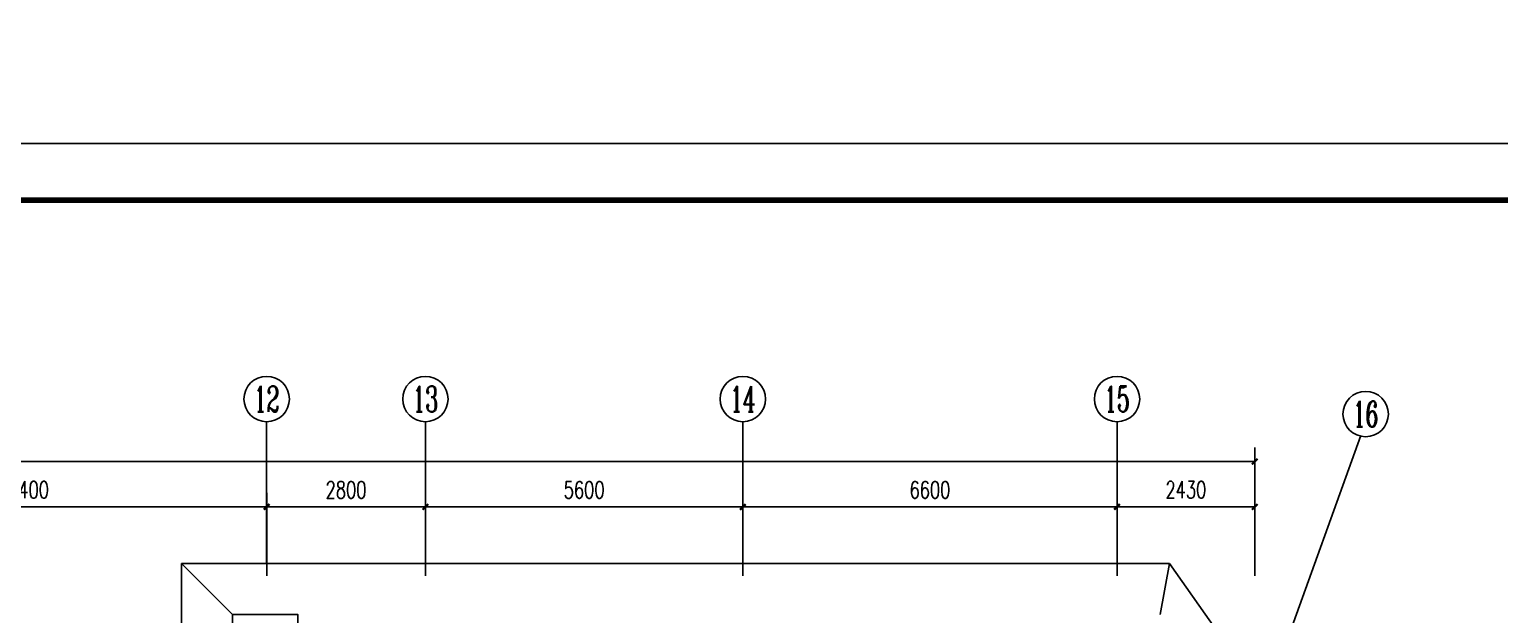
# Model space of a CAD drawing. Extents: x 2166032 to 5302137, y 581493 to 2416206.
# Drawn here: x 2624204 to 2650138, y 1230260 to 1240587 of the extents above; entities that cross this region are included whole.
import ezdxf
from ezdxf.enums import TextEntityAlignment as Align

# ---------------------------------------------------------------- set-up
doc = ezdxf.new("R2010")
doc.units = 0
doc.header["$LTSCALE"] = 1000
doc.header["$MEASUREMENT"] = 0
for name, color, linetype in [('3T_WOOD', 21, 'Continuous'), ('AXIS', 3, 'Continuous'), ('AXIS_TEXT', 7, 'Continuous'), ('PUB_TITLE', 137, 'Continuous'), ('石材幕墙', 8, 'Continuous')]:
    doc.layers.add(name, color=color, linetype=linetype)
doc.styles.add('_TCH_AXIS', font='complex_.ttf')
doc.styles.add('COMPLEX', font='complex_.ttf')
doc.styles.add('DIM_FONT', font='simplex_.ttf', dxfattribs={"width": 0.7})
doc.dimstyles.new('DIMN', dxfattribs={"dimtxt": 300, "dimasz": 100, "dimexe": 250, "dimexo": 300, "dimgap": 150, "dimtad": 1, "dimdec": 0, "dimzin": 0, "dimdsep": 46, "dimtxsty": 'DIM_FONT', "dimblk": 'ARCHTICK', "dimcen": 0.09, "dimclrt": 7, "dimazin": 2, "dimtfac": 1, "dimtdec": 0, "dimtix": 1, "dimtmove": 2, "dimatfit": 3, "dimldrblk": 'ARCHTICK', "dimfxl": 1, "dimtolj": 1, "dimtzin": 0, "dimarcsym": 0})

# ---------------------------------------------------------------- blocks, each defined once
blk = doc.blocks.new('_ArchTick')
at = {"color": 0, "linetype": 'ByBlock', "const_width": 0.4}
blk.add_lwpolyline([(-0.5, -0.5), (0.5, 0.5)], dxfattribs=at)
blk = doc.blocks.new('*D2732')
at = {"layer": 'AXIS', "color": 0, "lineweight": -2}
for p, q in [((2619989, 1230946), (2619989, 1232410)), ((2628389, 1230946), (2628389, 1232410)), ((2619989, 1232160), (2628389, 1232160))]:
    blk.add_line(p, q, dxfattribs=at)
at = {"layer": 'Defpoints', "color": 0}
for p in [(2628389, 1232160), (2619989, 1230646), (2628389, 1230646)]:
    blk.add_point(p, dxfattribs=at)
at = {"layer": 'AXIS', "color": 0, "lineweight": -2, "xscale": 100, "yscale": 100, "zscale": 100, "rotation": 180}
blk.add_blockref('_ArchTick', (2619989, 1232160), dxfattribs=at)
at = {"layer": 'AXIS', "color": 0, "lineweight": -2, "xscale": 100, "yscale": 100, "zscale": 100}
blk.add_blockref('_ArchTick', (2628389, 1232160), dxfattribs=at)
at = {"layer": 'AXIS', "color": 7, "insert": (2624189, 1232464), "char_height": 300, "attachment_point": 5, "style": 'DIM_FONT'}
blk.add_mtext('\\A1;8400', dxfattribs=at)
blk = doc.blocks.new('*D2733')
at = {"layer": 'AXIS', "color": 0, "lineweight": -2}
for p, q in [((2628389, 1230946), (2628389, 1232410)), ((2631189, 1230946), (2631189, 1232410)), ((2628389, 1232160), (2631189, 1232160))]:
    blk.add_line(p, q, dxfattribs=at)
at = {"layer": 'Defpoints', "color": 0}
for p in [(2631189, 1232160), (2628389, 1230646), (2631189, 1230646)]:
    blk.add_point(p, dxfattribs=at)
at = {"layer": 'AXIS', "color": 0, "lineweight": -2, "xscale": 100, "yscale": 100, "zscale": 100, "rotation": 180}
blk.add_blockref('_ArchTick', (2628389, 1232160), dxfattribs=at)
at = {"layer": 'AXIS', "color": 0, "lineweight": -2, "xscale": 100, "yscale": 100, "zscale": 100}
blk.add_blockref('_ArchTick', (2631189, 1232160), dxfattribs=at)
at = {"layer": 'AXIS', "color": 7, "insert": (2629789, 1232461), "char_height": 300, "attachment_point": 5, "style": 'DIM_FONT'}
blk.add_mtext('\\A1;2800', dxfattribs=at)
blk = doc.blocks.new('*D2734')
at = {"layer": 'AXIS', "color": 0, "lineweight": -2}
for p, q in [((2631189, 1230946), (2631189, 1232410)), ((2636789, 1230946), (2636789, 1232410)), ((2631189, 1232160), (2636789, 1232160))]:
    blk.add_line(p, q, dxfattribs=at)
at = {"layer": 'Defpoints', "color": 0}
for p in [(2636789, 1232160), (2631189, 1230646), (2636789, 1230646)]:
    blk.add_point(p, dxfattribs=at)
at = {"layer": 'AXIS', "color": 0, "lineweight": -2, "xscale": 100, "yscale": 100, "zscale": 100, "rotation": 180}
blk.add_blockref('_ArchTick', (2631189, 1232160), dxfattribs=at)
at = {"layer": 'AXIS', "color": 0, "lineweight": -2, "xscale": 100, "yscale": 100, "zscale": 100}
blk.add_blockref('_ArchTick', (2636789, 1232160), dxfattribs=at)
at = {"layer": 'AXIS', "color": 7, "insert": (2633989, 1232461), "char_height": 300, "attachment_point": 5, "style": 'DIM_FONT'}
blk.add_mtext('\\A1;5600', dxfattribs=at)
blk = doc.blocks.new('*D2735')
at = {"layer": 'AXIS', "color": 0, "lineweight": -2}
for p, q in [((2636789, 1230946), (2636789, 1232410)), ((2643389, 1230946), (2643389, 1232410)), ((2636789, 1232160), (2643389, 1232160))]:
    blk.add_line(p, q, dxfattribs=at)
at = {"layer": 'Defpoints', "color": 0}
for p in [(2643389, 1232160), (2636789, 1230646), (2643389, 1230646)]:
    blk.add_point(p, dxfattribs=at)
at = {"layer": 'AXIS', "color": 0, "lineweight": -2, "xscale": 100, "yscale": 100, "zscale": 100, "rotation": 180}
blk.add_blockref('_ArchTick', (2636789, 1232160), dxfattribs=at)
at = {"layer": 'AXIS', "color": 0, "lineweight": -2, "xscale": 100, "yscale": 100, "zscale": 100}
blk.add_blockref('_ArchTick', (2643389, 1232160), dxfattribs=at)
at = {"layer": 'AXIS', "color": 7, "insert": (2640089, 1232461), "char_height": 300, "attachment_point": 5, "style": 'DIM_FONT'}
blk.add_mtext('\\A1;6600', dxfattribs=at)
blk = doc.blocks.new('*D2736')
at = {"layer": 'AXIS', "color": 0, "lineweight": -2}
for p, q in [((2643389, 1230946), (2643389, 1232410)), ((2645819, 1230946), (2645819, 1232410)), ((2643389, 1232160), (2645819, 1232160))]:
    blk.add_line(p, q, dxfattribs=at)
at = {"layer": 'Defpoints', "color": 0}
for p in [(2645819, 1232160), (2643389, 1230646), (2645819, 1230646)]:
    blk.add_point(p, dxfattribs=at)
at = {"layer": 'AXIS', "color": 0, "lineweight": -2, "xscale": 100, "yscale": 100, "zscale": 100, "rotation": 180}
blk.add_blockref('_ArchTick', (2643389, 1232160), dxfattribs=at)
at = {"layer": 'AXIS', "color": 0, "lineweight": -2, "xscale": 100, "yscale": 100, "zscale": 100}
blk.add_blockref('_ArchTick', (2645819, 1232160), dxfattribs=at)
at = {"layer": 'AXIS', "color": 7, "insert": (2644604, 1232464), "char_height": 300, "attachment_point": 5, "style": 'DIM_FONT'}
blk.add_mtext('\\A1;2430', dxfattribs=at)
blk = doc.blocks.new('*D2737')
at = {"layer": 'AXIS', "color": 0, "lineweight": -2}
for p, q in [((2568189, 1231246), (2568189, 1233210)), ((2645819, 1231246), (2645819, 1233210)), ((2568189, 1232960), (2645819, 1232960))]:
    blk.add_line(p, q, dxfattribs=at)
at = {"layer": 'Defpoints', "color": 0}
for p in [(2645819, 1232960), (2568189, 1230946), (2645819, 1230946)]:
    blk.add_point(p, dxfattribs=at)
at = {"layer": 'AXIS', "color": 0, "lineweight": -2, "xscale": 100, "yscale": 100, "zscale": 100, "rotation": 180}
blk.add_blockref('_ArchTick', (2568189, 1232960), dxfattribs=at)
at = {"layer": 'AXIS', "color": 0, "lineweight": -2, "xscale": 100, "yscale": 100, "zscale": 100}
blk.add_blockref('_ArchTick', (2645819, 1232960), dxfattribs=at)
at = {"layer": 'AXIS', "color": 7, "insert": (2607004, 1233261), "char_height": 300, "attachment_point": 5, "style": 'DIM_FONT'}
blk.add_mtext('\\A1;77630', dxfattribs=at)
blk = doc.blocks.new('_AXISO')
blk.add_circle((0, 0), 0.5)
at = {"layer": 'AXIS_TEXT', "style": 'COMPLEX', "width": 1.171875}
blk.add_attdef('A', text='', height=0.56, dxfattribs=at).set_placement((-0.25, -0.28), (0.25, -0.28), align=Align.FIT)

msp = doc.modelspace()

# ---------------------------------------------------------------- linework, layer by layer
msp.add_circle((2604640.5, 1020101.3), 438608.5)
at = {"layer": '3T_WOOD'}
for points in [[(2645371.9, 1223436.1), (2646860.2, 1227541.8), (2644314.6, 1231159.6), (2626888.9, 1231159.6), (2626888.9, 1218659.6), (2621338.9, 1218659.6)], [(2627788.9, 1230259.6), (2626888.9, 1231159.6)], [(2644147.4, 1230259.6), (2644314.6, 1231159.6)]]:
    msp.add_lwpolyline(points, dxfattribs=at)
at = {"layer": 'AXIS'}
for p, q in [((2628388.9, 1231170.9), (2628388.9, 1233664.4)), ((2631188.9, 1231170.9), (2631188.9, 1233664.4)), ((2636788.9, 1231170.9), (2636788.9, 1233664.4)), ((2643388.9, 1231170.9), (2643388.9, 1233664.4)), ((2646332.8, 1229659.6), (2647691, 1233422))]:
    msp.add_line(p, q, dxfattribs=at)
msp.add_circle((2647775.1, 1233798.2), 400, dxfattribs=at)
at = {"layer": 'PUB_TITLE'}
msp.add_lwpolyline([(2553128.8, 1179175.1), (2658228.8, 1179175.1), (2658228.8, 1238575.1), (2553128.8, 1238575.1)], close=True, dxfattribs=at)
at = {"layer": 'PUB_TITLE', "const_width": 100}
msp.add_lwpolyline([(2555628.8, 1180175.1), (2657228.8, 1180175.1), (2657228.8, 1237575.1), (2555628.8, 1237575.1)], close=True, dxfattribs=at)
at = {"layer": '石材幕墙'}
msp.add_lwpolyline([(2628038.9, 1228359.6), (2627788.9, 1228359.6), (2627788.9, 1230259.6), (2628938.9, 1230259.6), (2628938.9, 1229959.6)], dxfattribs=at)

# ---------------------------------------------------------------- block references
at = {"layer": 'AXIS'}
ref = msp.add_blockref('_AXISO', (2628388.9, 1234064.4), dxfattribs=dict(at, xscale=800, yscale=800, zscale=800))
ref.add_attrib('A', '12', dxfattribs={"layer": 'AXIS_TEXT', "height": 452.55, "style": '_TCH_AXIS', "width": 0.597514}).set_placement((2628162.6, 1233838.1), (2628615.2, 1233838.1), align=Align.FIT)
ref = msp.add_blockref('_AXISO', (2631188.9, 1234064.4), dxfattribs=dict(at, xscale=800, yscale=800, zscale=800))
ref.add_attrib('A', '13', dxfattribs={"layer": 'AXIS_TEXT', "height": 452.55, "style": '_TCH_AXIS', "width": 0.597514}).set_placement((2630962.6, 1233838.1), (2631415.2, 1233838.1), align=Align.FIT)
ref = msp.add_blockref('_AXISO', (2636788.9, 1234064.4), dxfattribs=dict(at, xscale=800, yscale=800, zscale=800))
ref.add_attrib('A', '14', dxfattribs={"layer": 'AXIS_TEXT', "height": 452.55, "style": '_TCH_AXIS', "width": 0.581255}).set_placement((2636562.6, 1233838.1), (2637015.2, 1233838.1), align=Align.FIT)
ref = msp.add_blockref('_AXISO', (2643388.9, 1234064.4), dxfattribs=dict(at, xscale=800, yscale=800, zscale=800))
ref.add_attrib('A', '15', dxfattribs={"layer": 'AXIS_TEXT', "height": 452.55, "style": '_TCH_AXIS', "width": 0.597514}).set_placement((2643162.6, 1233838.1), (2643615.2, 1233838.1), align=Align.FIT)

# ---------------------------------------------------------------- texts
at = {"layer": 'AXIS_TEXT', "style": '_TCH_AXIS', "width": 0.597514}
msp.add_text('16', height=452.55, dxfattribs=at).set_placement((2647548.8, 1233571.9), (2648001.4, 1233571.9), align=Align.FIT)

# ---------------------------------------------------------------- dimensions: what is measured, and where the dimension line sits
at = {"layer": 'AXIS'}
for p1, p2, distance, picture, middle in [((2568188.9, 1230945.5), (2645818.9, 1230945.5), 2014.1, '*D2737', (2607003.9, 1233261)), ((2619988.9, 1230645.5), (2628388.9, 1230645.5), 1514.1, '*D2732', (2624188.9, 1232464.5)), ((2628388.9, 1230645.5), (2631188.9, 1230645.5), 1514.1, '*D2733', (2629788.9, 1232461)), ((2631188.9, 1230645.5), (2636788.9, 1230645.5), 1514.1, '*D2734', (2633988.9, 1232461)), ((2636788.9, 1230645.5), (2643388.9, 1230645.5), 1514.1, '*D2735', (2640088.9, 1232461)), ((2643388.9, 1230645.5), (2645818.9, 1230645.5), 1514.1, '*D2736', (2644603.9, 1232464.5))]:
    dim = msp.add_aligned_dim(p1=p1, p2=p2, distance=distance, dimstyle='DIMN', dxfattribs=at)
    dim.commit()
    dim.dimension.update_dxf_attribs({"geometry": picture, "text_midpoint": middle})

doc.saveas('drawing.dxf')
